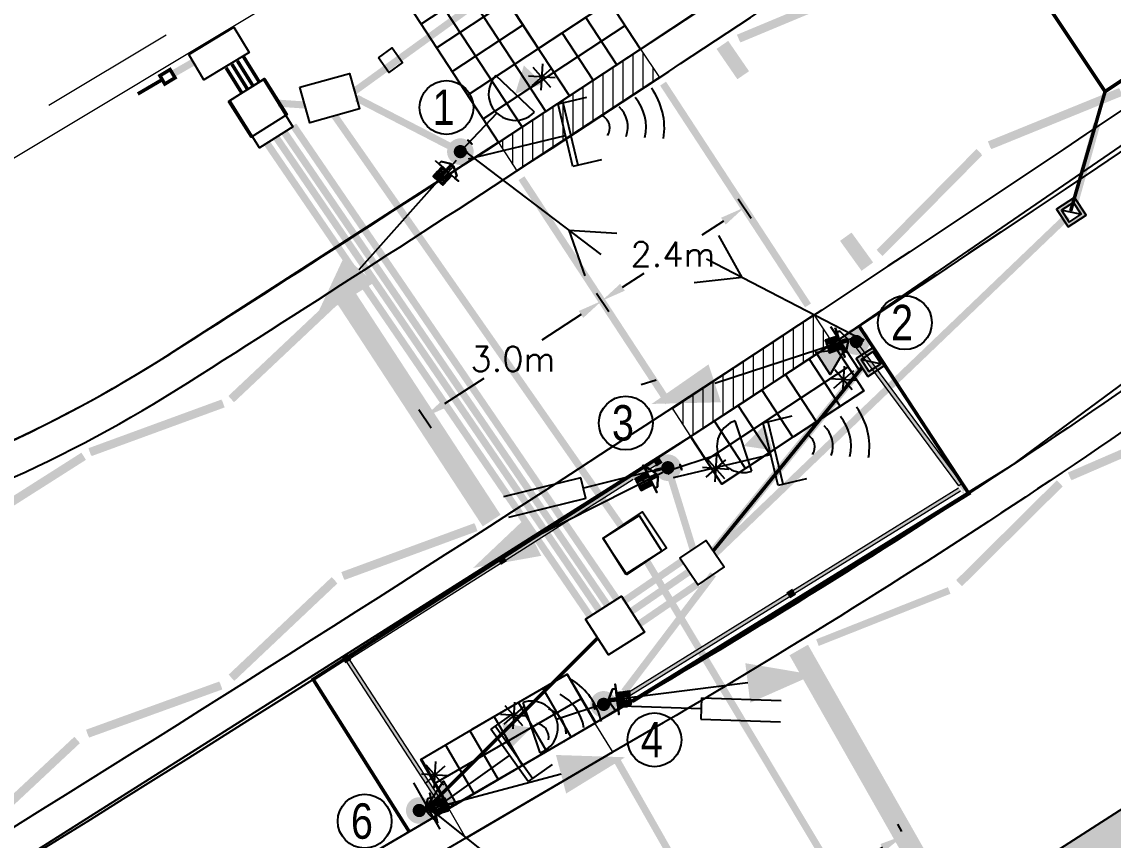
# Model space of a CAD drawing. Header units: metres. Extents: x 375221 to 375761, y 165693 to 166053.
# Drawn here: x 375446.96 to 375462.37, y 165849.4 to 165860.95 of the extents above; entities that cross this region are included whole.
import ezdxf

# ---------------------------------------------------------------- set-up
doc = ezdxf.new("R2010")
doc.units = ezdxf.units.M
for name, pattern in [('$0$DUCT1', [2, 1, -0.5, 0, -0.5]), ('1055', [0.6, 0.1, -0.5]), ('DUCT1', [2, 1, -0.5, 0, -0.5]), ('ZIGZAG', [2, 1, 0, 1])]:
    doc.linetypes.add(name, pattern=pattern)
for name, color, linetype in [('$03 Coloured surfacing', 41, 'Continuous'), ('$03 Dimensions', 7, 'Continuous'), ('$03 DUCTS', 4, 'DUCT1'), ('$03 Existing traffic signal equipment', 3, 'Continuous'), ('$03 Loops', 1, 'Continuous'), ('$03 Proposed kerbs', 7, 'Continuous'), ('$03 Roadmarkings', 7, 'Continuous'), ('$03 SIGNALS', 140, 'Continuous'), ('$03 STUDS & ZIG ZAGS', 7, 'Continuous'), ('$03 Tactiles', 1, 'Continuous'), ('1Kerbing', 7, 'Continuous'), ('Pole Numbers', 160, 'Continuous'), ('SETOUT', 5, 'Continuous'), ('SIGNALS', 140, 'Continuous'), ('VIEW', 8, 'Continuous'), ('WALL', 8, 'Continuous')]:
    doc.layers.add(name, color=color, linetype=linetype)
doc.layers.add('bd-street furniture', color=7, linetype='Continuous', lineweight=30)
doc.styles.add('ROMANS', font='romans__.ttf')
doc.styles.get("Standard").update_dxf_attribs({"font": 'arial.ttf'})
doc.styles.add('x-signals DS SRM TEMP$0$x-signals$0$STANDARD', font='txt')
doc.dimstyles.new('$0$STANDARD', dxfattribs={"dimtxt": 0.35, "dimasz": 0.35, "dimexe": 0.18, "dimexo": 0.0625, "dimgap": 0.09, "dimtad": 0, "dimtih": 1, "dimtoh": 1, "dimdec": 1, "dimzin": 0, "dimdsep": 46, "dimtxsty": 'ROMANS', "dimcen": 0.09, "dimclrd": 256, "dimclre": 256, "dimclrt": 256, "dimadec": 0, "dimazin": 0, "dimtfac": 1, "dimtdec": 1, "dimtofl": 0, "dimtmove": 0, "dimatfit": 3, "dimfxl": 1, "dimtolj": 1, "dimtzin": 0, "dimlwd": -1, "dimlwe": -1, "dimarcsym": 0})
pattern_1 = [(90, (375301.16046, 165714.78292), (-0.14142141, 3e-17), [])]
pattern_2 = [(90, (-0.125, 1), (-0.0047625, 4e-19), []), (180, (-0.125, 1), (-4e-19, -0.0047625), [])]

# ---------------------------------------------------------------- blocks, each defined once
blk = doc.blocks.new('*D17')
at = {"layer": '$03 Dimensions', "linetype": 'Continuous', "transparency": 16777216}
for p, q in [((375459.387, 165849.52), (375459.328, 165849.624)), ((375459.113, 165849.295), (375458.583, 165848.993)), ((375457.115, 165848.157), (375457.644, 165848.459)), ((375456.899, 165847.828), (375456.721, 165848.141))]:
    blk.add_line(p, q, dxfattribs=at)
for points in [[(375459.084, 165849.345), (375459.141, 165849.244), (375459.417, 165849.468)], [(375457.086, 165848.208), (375457.144, 165848.107), (375456.811, 165847.984)]]:
    blk.add_solid(points, dxfattribs=at)
at = {"layer": 'DEFPOINTS', "color": 0, "linetype": 'Continuous', "transparency": 16777216}
for p in [(375459.417, 165849.468), (375459.418, 165849.466), (375456.93, 165847.774)]:
    blk.add_point(p, dxfattribs=at)
at = {"layer": '$03 Dimensions', "linetype": 'Continuous', "transparency": 16777216, "insert": (375458.114, 165848.726), "char_height": 0.35, "attachment_point": 5, "style": 'ROMANS'}
blk.add_mtext('\\A1;3.0m', dxfattribs=at)
blk = doc.blocks.new('*D18')
at = {"layer": '$03 Dimensions', "linetype": 'Continuous', "transparency": 16777216}
for p, q in [((375455.077, 165857.121), (375455.248, 165856.86)), ((375454.857, 165856.819), (375454.303, 165856.457)), ((375452.934, 165855.56), (375453.487, 165855.922)), ((375452.569, 165855.479), (375452.74, 165855.218))]:
    blk.add_line(p, q, dxfattribs=at)
for points in [[(375454.825, 165856.868), (375454.888, 165856.77), (375455.149, 165857.011)], [(375452.902, 165855.609), (375452.966, 165855.511), (375452.641, 165855.368)]]:
    blk.add_solid(points, dxfattribs=at)
at = {"layer": 'DEFPOINTS', "color": 0, "linetype": 'Continuous', "transparency": 16777216}
for p in [(375455.043, 165857.174), (375455.149, 165857.011), (375452.535, 165855.531)]:
    blk.add_point(p, dxfattribs=at)
at = {"layer": '$03 Dimensions', "linetype": 'Continuous', "transparency": 16777216, "insert": (375453.895, 165856.19), "char_height": 0.35, "attachment_point": 5, "style": 'ROMANS'}
blk.add_mtext('\\A1;3.0m', dxfattribs=at)
blk = doc.blocks.new('*D19')
at = {"layer": '$03 Dimensions', "linetype": 'Continuous', "transparency": 16777216}
for p, q in [((375457.077, 165858.451), (375457.257, 165858.177)), ((375456.866, 165858.135), (375456.562, 165857.936)), ((375455.442, 165857.203), (375455.746, 165857.402)), ((375455.077, 165857.121), (375455.248, 165856.86))]:
    blk.add_line(p, q, dxfattribs=at)
for points in [[(375456.834, 165858.184), (375456.898, 165858.087), (375457.159, 165858.327)], [(375455.41, 165857.252), (375455.474, 165857.154), (375455.149, 165857.011)]]:
    blk.add_solid(points, dxfattribs=at)
at = {"layer": 'DEFPOINTS', "color": 0, "linetype": 'Continuous', "transparency": 16777216}
for p in [(375457.043, 165858.503), (375457.159, 165858.327), (375455.043, 165857.174)]:
    blk.add_point(p, dxfattribs=at)
at = {"layer": '$03 Dimensions', "linetype": 'Continuous', "transparency": 16777216, "insert": (375456.154, 165857.669), "char_height": 0.35, "attachment_point": 5, "style": 'ROMANS'}
blk.add_mtext('\\A1;2.4m', dxfattribs=at)
blk = doc.blocks.new('ZAGBLIP')
at = {"linetype": 'ZIGZAG', "const_width": 0.2}
blk.add_lwpolyline([(0.451, -0.254), (-0.049, -0.254)], dxfattribs=at)
blk = doc.blocks.new('ZIGBLIP')
at = {"linetype": 'ZIGZAG', "const_width": 0.2}
blk.add_lwpolyline([(-0.45, -0.254), (0.05, -0.254)], dxfattribs=at)
blk = doc.blocks.new('Pole box')
at = {"layer": '$03 DUCTS', "linetype": 'Continuous', "transparency": 33554559}
h = blk.add_hatch(color=256, dxfattribs=at)
h.dxf.hatch_style = 1
h.paths.add_polyline_path([(0.1, -0.1), (-0.1, -0.1), (-0.1, 0.1), (-0.15, 0.15), (-0.15, -0.15), (0.15, -0.15)], flags=17)
h = blk.add_hatch(color=256, dxfattribs=at)
h.dxf.hatch_style = 1
h.paths.add_polyline_path([(0.15, 0.15), (-0.15, 0.15), (-0.1, 0.1), (0.1, 0.1), (0.1, -0.1), (0.15, -0.15)], flags=17)
at = {"layer": '$03 DUCTS', "linetype": 'Continuous'}
for points in [[(-0.15, -0.15), (0.15, -0.15), (0.15, 0.15), (-0.15, 0.15)], [(-0.1, -0.1), (0.1, -0.1), (0.1, 0.1), (-0.1, 0.1)]]:
    blk.add_lwpolyline(points, close=True, dxfattribs=at)
at = {"layer": '$03 DUCTS', "linetype": 'Continuous', "const_width": 0.025}
blk.add_lwpolyline([(-0.1, 0.1), (0.1, -0.1)], dxfattribs=at)
blk = doc.blocks.new('x-signals DS SRM TEMP$0$x-signals$0$HD082')
at = {"layer": 'SIGNALS', "extrusion": (1.22461e-16, 1, 6.12303e-17)}
h = blk.add_hatch(dxfattribs=at)
h.set_pattern_fill('ANSI37', color=256, scale=0.0015, angle=45, style=0)
h.set_pattern_definition([(90, (-0.658144, 0.99967), (-0.0047625, 4e-19), []), (180, (-0.658144, 0.99967), (-4e-19, -0.0047625), [])])
h.paths.add_polyline_path([(0.025, 1.15), (0.046, 1.154), (0.016, 1.211), (0.014, 1.247), (0.025, 1.246), (0.031, 1.239), (0.034, 1.228), (0.034, 1.22), (0.037, 1.216), (0.04, 1.216), (0.043, 1.224), (0.043, 1.239), (0.034, 1.253), (0.025, 1.261), (0.01, 1.268), (0.008, 1.271), (0.008, 1.274), (0.008, 1.277), (0.01, 1.283), (0.012, 1.292), (0.011, 1.298), (0.005, 1.3), (-0.002, 1.3), (-0.008, 1.3), (-0.011, 1.294), (-0.011, 1.289), (-0.01, 1.278), (-0.006, 1.278), (-0.006, 1.272), (-0.01, 1.272), (-0.01, 1.272), (-0.02, 1.268), (-0.025, 1.261), (-0.031, 1.253), (-0.037, 1.242), (-0.043, 1.235), (-0.054, 1.231), (-0.06, 1.228), (-0.056, 1.224), (-0.047, 1.225), (-0.034, 1.228), (-0.015, 1.243), (-0.01, 1.216), (-0.046, 1.161), (-0.054, 1.161), (-0.04, 1.15), (-0.022, 1.172), (0.002, 1.198), (0.031, 1.154)])
at = {"layer": 'SIGNALS', "extrusion": (-1.22461e-16, 1, 6.12303e-17)}
h = blk.add_hatch(dxfattribs=at)
h.set_pattern_fill('ANSI37', color=256, scale=0.0015, angle=45, style=0)
h.set_pattern_definition([(90, (0.125, 1), (0.0047625, 4e-19), []), (7e-15, (0.125, 1), (4e-19, -0.0047625), [])])
h.paths.add_polyline_path([(0, 1.475), (0.004, 1.475), (0.012, 1.471), (0.012, 1.467), (0.012, 1.463), (0.004, 1.455), (0.028, 1.451), (0.032, 1.439), (0.037, 1.426), (0.041, 1.418), (0.041, 1.414), (0.037, 1.406), (0.028, 1.394), (0.028, 1.382), (0.024, 1.394), (0.028, 1.41), (0.02, 1.43), (0.02, 1.402), (0.02, 1.39), (0.032, 1.329), (0.041, 1.325), (0.02, 1.325), (0, 1.382), (-0.02, 1.325), (-0.041, 1.325), (-0.032, 1.329), (-0.02, 1.39), (-0.02, 1.402), (-0.02, 1.43), (-0.028, 1.41), (-0.024, 1.394), (-0.028, 1.382), (-0.028, 1.394), (-0.037, 1.406), (-0.041, 1.414), (-0.041, 1.418), (-0.037, 1.426), (-0.032, 1.439), (-0.028, 1.451), (-0.004, 1.455), (-0.012, 1.463), (-0.012, 1.467), (-0.012, 1.471), (-0.004, 1.475)])
at = {"layer": 'SIGNALS', "extrusion": (1.22461e-16, 1, 6.12303e-17)}
h = blk.add_hatch(dxfattribs=at)
h.set_pattern_fill('ANSI37', color=256, scale=0.0015, angle=45, style=0)
h.set_pattern_definition(pattern_2)
h.paths.add_polyline_path([(-0.02, 1.04), (0.02, 1.04), (0.02, 1.08), (-0.02, 1.08)])
at = {"layer": 'SIGNALS', "linetype": 'Continuous'}
for p, q in [((0.5, 1.5), (-0.5, 1.5)), ((0, 1), (0, 0))]:
    blk.add_line(p, q, dxfattribs=at)
at = {"layer": 'SIGNALS', "extrusion": (1.22461e-16, 1, 6.12303e-17), "elevation": 0.255, "flags": 128}
blk.add_lwpolyline([(0.025, 1.15), (0.046, 1.154), (0.016, 1.211), (0.014, 1.247), (0.025, 1.246), (0.031, 1.239), (0.034, 1.228), (0.034, 1.22), (0.037, 1.216), (0.04, 1.216), (0.043, 1.224), (0.043, 1.239), (0.034, 1.253), (0.025, 1.261), (0.01, 1.268), (0.008, 1.271), (0.008, 1.274), (0.008, 1.277), (0.01, 1.283), (0.012, 1.292), (0.011, 1.298), (0.005, 1.3), (-0.002, 1.3), (-0.008, 1.3), (-0.011, 1.294), (-0.011, 1.289), (-0.01, 1.278), (-0.006, 1.278), (-0.006, 1.272), (-0.01, 1.272), (-0.01, 1.272), (-0.02, 1.268), (-0.025, 1.261), (-0.031, 1.253), (-0.037, 1.242), (-0.043, 1.235), (-0.054, 1.231), (-0.06, 1.228), (-0.056, 1.224), (-0.047, 1.225), (-0.034, 1.228), (-0.015, 1.243), (-0.01, 1.216), (-0.046, 1.161), (-0.054, 1.161), (-0.04, 1.15), (-0.022, 1.172), (0.002, 1.198), (0.031, 1.154)], close=True, dxfattribs=at)
at = {"layer": 'SIGNALS', "extrusion": (-1.22461e-16, 1, 6.12303e-17), "elevation": 0.255}
blk.add_lwpolyline([(0, 1.475), (0.004, 1.475), (0.012, 1.471), (0.012, 1.467), (0.012, 1.463), (0.004, 1.455), (0.028, 1.451), (0.032, 1.439), (0.037, 1.426), (0.041, 1.418), (0.041, 1.414), (0.037, 1.406), (0.028, 1.394), (0.028, 1.382), (0.024, 1.394), (0.028, 1.41), (0.02, 1.43), (0.02, 1.402), (0.02, 1.39), (0.032, 1.329), (0.041, 1.325), (0.02, 1.325), (0, 1.382), (-0.02, 1.325), (-0.041, 1.325), (-0.032, 1.329), (-0.02, 1.39), (-0.02, 1.402), (-0.02, 1.43), (-0.028, 1.41), (-0.024, 1.394), (-0.028, 1.382), (-0.028, 1.394), (-0.037, 1.406), (-0.041, 1.414), (-0.041, 1.418), (-0.037, 1.426), (-0.032, 1.439), (-0.028, 1.451), (-0.004, 1.455), (-0.012, 1.463), (-0.012, 1.467), (-0.012, 1.471), (-0.004, 1.475)], close=True, dxfattribs=at)
at = {"layer": 'SIGNALS', "extrusion": (1.22461e-16, 1, 6.12303e-17), "elevation": 0.255}
for points in [[(-0.03, 1.03), (0.03, 1.03), (0.03, 1.09), (-0.03, 1.09)], [(-0.02, 1.04), (0.02, 1.04), (0.02, 1.08), (-0.02, 1.08)]]:
    blk.add_lwpolyline(points, close=True, dxfattribs=at)
at = {"layer": 'SIGNALS', "linetype": 'Continuous'}
blk.add_arc((0, 1.5), 0.5, 180, 0, dxfattribs=at)
at = {"layer": 'SIGNALS'}
blk.add_solid([(0, 1.5), (0.25, 2), (-0.25, 2)], dxfattribs=at)
at = {"layer": 'SIGNALS', "style": 'x-signals DS SRM TEMP$0$x-signals$0$STANDARD', "flags": 9}
for tag, p in [('SUPPORT', (1, 1.25)), ('FEATURES', (1, 1)), ('HEIGHT', (1, 0.75)), ('CABLE', (1, 0.5)), ('PHASE', (1, 0.25)), ('TYPE', (1, 0)), ('NUM', (1, -0.25)), ('SITE', (1, -0.5)), ('IDENT', (1, -0.75))]:
    blk.add_attdef(tag, p, '', height=0.2, dxfattribs=at)
at = {"layer": 'SIGNALS', "style": 'x-signals DS SRM TEMP$0$x-signals$0$STANDARD', "flags": 3}
blk.add_attdef('SIG', (0, 0), '', height=0.2, rotation=270, dxfattribs=at)
blk = doc.blocks.new('x-signals DS SRM TEMP$0$Xref-Ambury Puffin$0$irdet')
at = {"layer": 'SIGNALS', "linetype": 'Continuous'}
for p, q in [((0, 2.5), (-0.5, 3.25)), ((0, 2.5), (0.5, 3.25)), ((0, 0), (0, 3.25))]:
    blk.add_line(p, q, dxfattribs=at)
blk.add_solid([(0.03, -0.07, 3.3), (0.03, 0.12, 3.3), (-0.03, -0.07, 3.3), (-0.03, 0.12, 3.3)], dxfattribs=at)
blk = doc.blocks.new('x-signals DS SRM TEMP$0$Xref-Ambury Puffin$0$detect_visual')
at = {"layer": 'SIGNALS', "linetype": 'Continuous'}
for p, q in [((-0.6, 2.418), (-0.6, 1.868)), ((0.6, 2.418), (0.6, 1.868)), ((0.6, 1.968), (-0.6, 1.968)), ((0.6, 1.868), (-0.6, 1.868)), ((0, 0), (0, 1.868))]:
    blk.add_line(p, q, dxfattribs=at)
for centre, radius, start, end in [((0, 2.457), 1.275, 67.7803, 112.2197), ((0, 2.53), 0.862, 63.5703, 116.4297), ((0, 2.534), 0.518, 56.6121, 123.3879), ((0, 2.457), 0.255, 43.0864, 136.9136)]:
    blk.add_arc(centre, radius, start, end, dxfattribs=at)
blk = doc.blocks.new('x-signals DS SRM TEMP$0$x-signals$0$mwave')
at = {"layer": 'SIGNALS', "linetype": 'Continuous'}
for p, q in [((-0.2, 1.5), (-0.2, 3)), ((0.2, 1.5), (0.2, 3)), ((-0.2, 1.5), (0.2, 1.5)), ((0, 0), (0, 1.5))]:
    blk.add_line(p, q, dxfattribs=at)
blk.add_solid([(0.03, -0.07, 3.3), (0.03, 0.12, 3.3), (-0.03, -0.07, 3.3), (-0.03, 0.12, 3.3)], dxfattribs=at)
blk = doc.blocks.new('x-signals DS SRM TEMP$0$x-signals$0$HD080F SHORT')
at = {"layer": 'SIGNALS'}
blk.add_hatch(color=256, dxfattribs=at).paths.add_polyline_path([(0, 0.25), (-0.25, 0.75), (0.25, 0.75)])
at = {"layer": 'SIGNALS', "extrusion": (1.22461e-16, 1, 6.12303e-17)}
h = blk.add_hatch(dxfattribs=at)
h.set_pattern_fill('ANSI37', color=256, scale=0.0015, angle=45, style=0)
h.set_pattern_definition(pattern_2)
h.paths.add_polyline_path([(-0.02, 1.04), (0.02, 1.04), (0.02, 1.08), (-0.02, 1.08)])
at = {"layer": 'SIGNALS'}
blk.add_line((0.5, 0.25), (-0.5, 0.25), dxfattribs=at)
at = {"layer": 'SIGNALS', "linetype": 'Continuous', "flags": 128}
blk.add_lwpolyline([(0, 0.25), (-0.25, 0.75), (0.25, 0.75)], close=True, dxfattribs=at)
at = {"layer": 'SIGNALS', "extrusion": (0, -1, 0), "elevation": -0.255}
blk.add_lwpolyline([(-0.079, 1.159), (0.079, 1.159), (0.079, 1.115), (-0.079, 1.115)], close=True, dxfattribs=at)
at = {"layer": 'SIGNALS', "extrusion": (1.22461e-16, 1, 6.12303e-17), "elevation": 0.255}
for points in [[(-0.03, 1.03), (0.03, 1.03), (0.03, 1.09), (-0.03, 1.09)], [(-0.02, 1.04), (0.02, 1.04), (0.02, 1.08), (-0.02, 1.08)]]:
    blk.add_lwpolyline(points, close=True, dxfattribs=at)
at = {"layer": 'SIGNALS', "style": 'x-signals DS SRM TEMP$0$x-signals$0$STANDARD', "flags": 9}
for tag, p in [('SUPPORT', (1, 1.25)), ('FEATURES', (1, 1)), ('HEIGHT', (1, 0.75)), ('CABLE', (1, 0.5)), ('PHASE', (1, 0.25)), ('TYPE', (1, 0)), ('NUM', (1, -0.25)), ('SITE', (1, -0.5)), ('IDENT', (1, -0.75))]:
    blk.add_attdef(tag, p, '', height=0.2, dxfattribs=at)
at = {"layer": 'SIGNALS', "style": 'x-signals DS SRM TEMP$0$x-signals$0$STANDARD', "flags": 3}
blk.add_attdef('SIG', (0, 0), '', height=0.2, rotation=270, dxfattribs=at)
blk = doc.blocks.new('HD001P')
at = {"linetype": 'Continuous'}
blk.add_line((0, 2.75), (0, 0), dxfattribs=at)
blk.add_solid([(0.375, 2.75), (-0.375, 2.75), (0, 4)], dxfattribs=at)
at = {"layer": 'VIEW', "color": 1, "linetype": 'Continuous', "extrusion": (0, 1, 0), "const_width": 0.1, "elevation": 0.275}
blk.add_lwpolyline([(0.05, 2.94, 1), (-0.05, 2.94, 1)], format="xyb", close=True, dxfattribs=at)
at = {"layer": 'VIEW', "color": 2, "linetype": 'Continuous', "extrusion": (0, 1, 0), "const_width": 0.1, "elevation": 0.275}
blk.add_lwpolyline([(0.05, 2.62, 1), (-0.05, 2.62, 1)], format="xyb", close=True, dxfattribs=at)
at = {"layer": 'VIEW', "color": 3, "linetype": 'Continuous', "extrusion": (0, 1, 0), "const_width": 0.1, "elevation": 0.275}
blk.add_lwpolyline([(0.05, 2.3, 1), (-0.05, 2.3, 1)], format="xyb", close=True, dxfattribs=at)
at = {"layer": 'VIEW', "color": 7, "linetype": 'Continuous'}
for points in [[(-0.2, 0.27, 2.1), (-0.29, 0.27, 2.1), (-0.29, 0.27, 3.2), (-0.2, 0.27, 3.2)], [(0.29, 0.27, 2.1), (0.2, 0.27, 2.1), (0.2, 0.27, 3.2), (0.29, 0.27, 3.2)]]:
    blk.add_3dface(points, dxfattribs=at)
at = {"layer": 'VIEW', "linetype": 'Continuous'}
for points in [[(0.2, 0.27, 2.1), (-0.2, 0.27, 2.1), (-0.2, 0.27, 3.2), (0.2, 0.27, 3.2)], [(-0.2, 0.21, 2.1), (-0.2, 0.27, 2.1), (-0.2, 0.27, 3.2), (-0.2, 0.21, 3.2)], [(-0.03, 0.12, 2.1), (-0.03, 0.27, 2.1), (-0.2, 0.27, 2.1), (-0.2, 0.21, 2.1)], [(-0.03, 0.12, 3.2), (-0.03, 0.27, 3.2), (-0.2, 0.27, 3.2), (-0.2, 0.21, 3.2)], [(-0.2, 0.21, 2.1), (-0.03, 0.12, 2.1), (-0.03, 0.12, 3.2), (-0.2, 0.21, 3.2)], [(0.03, 0.27, 2.1), (0.03, 0.12, 2.1), (-0.03, 0.12, 2.1), (-0.03, 0.27, 2.1)], [(0.03, 0.27, 3.2), (0.03, 0.12, 3.2), (-0.03, 0.12, 3.2), (-0.03, 0.27, 3.2)], [(0.2, 0.21, 2.1), (0.2, 0.27, 2.1), (0.03, 0.27, 2.1), (0.03, 0.12, 2.1)], [(0.2, 0.21, 3.2), (0.2, 0.27, 3.2), (0.03, 0.27, 3.2), (0.03, 0.12, 3.2)], [(0.03, 0.12, 2.1), (0.2, 0.21, 2.1), (0.2, 0.21, 3.2), (0.03, 0.12, 3.2)], [(0.2, 0.21, 2.1), (0.2, 0.27, 2.1), (0.2, 0.27, 3.2), (0.2, 0.21, 3.2)], [(-0.03, 0.12, 2.1), (0.03, 0.12, 2.1), (0.03, 0.12, 3.2), (-0.03, 0.12, 3.2)]]:
    blk.add_3dface(points, dxfattribs=at)
mesh = blk.add_polymesh((13, 3), dxfattribs=at)
for k, corner in enumerate([(0.108, 0.27, 2.877), (0.108, 0.395, 2.877), (0.108, 0.52, 2.877), (0.123, 0.27, 2.918), (0.123, 0.395, 2.918), (0.123, 0.52, 2.918), (0.123, 0.27, 2.962), (0.123, 0.395, 2.962), (0.123, 0.52, 2.962), (0.108, 0.27, 3.002), (0.108, 0.395, 3.002), (0.108, 0.52, 3.002), (0.08, 0.27, 3.036), (0.08, 0.395, 3.036), (0.08, 0.52, 3.036), (0.043, 0.27, 3.057), (0.043, 0.395, 3.057), (0.043, 0.52, 3.057), (0, 0.27, 3.065), (0, 0.395, 3.065), (0, 0.52, 3.065), (-0.043, 0.27, 3.057), (-0.043, 0.395, 3.057), (-0.043, 0.52, 3.057), (-0.08, 0.27, 3.036), (-0.08, 0.395, 3.036), (-0.08, 0.52, 3.036), (-0.108, 0.27, 3.002), (-0.108, 0.395, 3.002), (-0.108, 0.52, 3.002), (-0.123, 0.27, 2.962), (-0.123, 0.395, 2.962), (-0.123, 0.52, 2.962), (-0.123, 0.27, 2.918), (-0.123, 0.395, 2.918), (-0.123, 0.52, 2.918), (-0.108, 0.27, 2.877), (-0.108, 0.395, 2.877), (-0.108, 0.52, 2.877)]):
    mesh.set_mesh_vertex(divmod(k, 3), corner)
mesh = blk.add_polymesh((13, 3), dxfattribs=at)
for k, corner in enumerate([(0.108, 0.27, 2.558), (0.108, 0.395, 2.558), (0.108, 0.52, 2.558), (0.123, 0.27, 2.598), (0.123, 0.395, 2.598), (0.123, 0.52, 2.598), (0.123, 0.27, 2.642), (0.123, 0.395, 2.642), (0.123, 0.52, 2.642), (0.108, 0.27, 2.683), (0.108, 0.395, 2.683), (0.108, 0.52, 2.683), (0.08, 0.27, 2.716), (0.08, 0.395, 2.716), (0.08, 0.52, 2.716), (0.043, 0.27, 2.737), (0.043, 0.395, 2.737), (0.043, 0.52, 2.737), (0, 0.27, 2.745), (0, 0.395, 2.745), (0, 0.52, 2.745), (-0.043, 0.27, 2.737), (-0.043, 0.395, 2.737), (-0.043, 0.52, 2.737), (-0.08, 0.27, 2.716), (-0.08, 0.395, 2.716), (-0.08, 0.52, 2.716), (-0.108, 0.27, 2.683), (-0.108, 0.395, 2.683), (-0.108, 0.52, 2.683), (-0.123, 0.27, 2.642), (-0.123, 0.395, 2.642), (-0.123, 0.52, 2.642), (-0.123, 0.27, 2.598), (-0.123, 0.395, 2.598), (-0.123, 0.52, 2.598), (-0.108, 0.27, 2.558), (-0.108, 0.395, 2.558), (-0.108, 0.52, 2.558)]):
    mesh.set_mesh_vertex(divmod(k, 3), corner)
mesh = blk.add_polymesh((13, 3), dxfattribs=at)
for k, corner in enumerate([(0.108, 0.27, 2.237), (0.108, 0.395, 2.237), (0.108, 0.52, 2.237), (0.123, 0.27, 2.278), (0.123, 0.395, 2.278), (0.123, 0.52, 2.278), (0.123, 0.27, 2.322), (0.123, 0.395, 2.322), (0.123, 0.52, 2.322), (0.108, 0.27, 2.362), (0.108, 0.395, 2.362), (0.108, 0.52, 2.362), (0.08, 0.27, 2.396), (0.08, 0.395, 2.396), (0.08, 0.52, 2.396), (0.043, 0.27, 2.417), (0.043, 0.395, 2.417), (0.043, 0.52, 2.417), (0, 0.27, 2.425), (0, 0.395, 2.425), (0, 0.52, 2.425), (-0.043, 0.27, 2.417), (-0.043, 0.395, 2.417), (-0.043, 0.52, 2.417), (-0.08, 0.27, 2.396), (-0.08, 0.395, 2.396), (-0.08, 0.52, 2.396), (-0.108, 0.27, 2.362), (-0.108, 0.395, 2.362), (-0.108, 0.52, 2.362), (-0.123, 0.27, 2.322), (-0.123, 0.395, 2.322), (-0.123, 0.52, 2.322), (-0.123, 0.27, 2.278), (-0.123, 0.395, 2.278), (-0.123, 0.52, 2.278), (-0.108, 0.27, 2.237), (-0.108, 0.395, 2.237), (-0.108, 0.52, 2.237)]):
    mesh.set_mesh_vertex(divmod(k, 3), corner)
blk = doc.blocks.new('tactknob')
at = {"linetype": 'Continuous'}
for p, q in [((-0.5, 0.75), (-0.5, 1.25)), ((-0.323, 0.823), (-0.677, 1.177)), ((-0.677, 0.823), (-0.323, 1.177)), ((-0.25, 1), (-0.75, 1))]:
    blk.add_line(p, q, dxfattribs=at)
blk = doc.blocks.new('pole')
at = {"const_width": 0.25}
blk.add_lwpolyline([(-0.125, 0, 1), (0.125, 0, 1)], format="xyb", close=True, dxfattribs=at)
at = {"layer": 'SETOUT', "const_width": 0.125}
blk.add_lwpolyline([(-0.062, 0, 1), (0.062, 0, 1)], format="xyb", close=True, dxfattribs=at)
at = {"layer": 'VIEW'}
blk.add_lwpolyline([(-0.025, 0.043), (-0.05, 0), (-0.025, -0.043), (0.025, -0.043), (0.05, 0), (0.025, 0.043)], close=True, dxfattribs=at)

msp = doc.modelspace()

# ---------------------------------------------------------------- hatches: boundary and pattern name
at = {"layer": '$03 Coloured surfacing', "linetype": 'Continuous', "transparency": 33554559}
h = msp.add_hatch(dxfattribs=at)
h.set_pattern_fill('AR-SAND', color=256, scale=0.01)
h.set_pattern_definition([(37.5, (375301.16032, 165714.7831), (-0.0160003, 0.4894134), [0, -0.38608014, 0, -0.43180016, 0, -0.41275015]), (7.5, (375301.1603, 165714.7831), (0.4495234, 0.7168254), [0, -0.2082801, 0, -0.3479801, 0, -0.13335005]), (327.5, (375300.8479, 165714.7831), (0.79099266, 0.0014372), [0, -0.12700005, 0, -0.4572002, 0, -0.5969002]), (317.5, (375300.8479, 165714.7831), (0.7635567, 0.2229294), [0, -0.0635, 0, -0.2997201, 0, -0.3429001])])
h.paths.add_polyline_path([(375460.352, 165848.474), (375461.479, 165846.579), (375464.876, 165848.696), (375468.182, 165850.889), (375470.452, 165852.574), (375472.572, 165854.172), (375475.113, 165856.089), (375478.398, 165858.566), (375480.12, 165859.865), (375482.032, 165861.307), (375480.96, 165863.191), (375477.743, 165860.765), (375473.711, 165857.724), (375471.277, 165855.893), (375467.172, 165852.945), (375464.191, 165850.927), (375460.783, 165848.741)])
at = {"layer": '$03 Tactiles', "linetype": 'Continuous', "transparency": 33554559}
h = msp.add_hatch(dxfattribs=at)
h.set_pattern_fill('NET', color=256, scale=0.126, angle=123.3)
h.set_pattern_definition([(123.3, (375455.6976, 165860.5616), (-0.334365, -0.219637), []), (213.3, (375455.6976, 165860.5616), (0.219637, -0.334365), [])])
h.paths.add_polyline_path([(375453.69, 165859.247), (375455.698, 165860.562), (375455.26, 165861.231), (375454.255, 165860.575), (375452.867, 165862.698), (375451.868, 165862.034)])
h = msp.add_hatch(dxfattribs=at)
h.set_pattern_fill('NET', color=256, scale=0.126, angle=123.3)
h.set_pattern_definition([(123.3, (375456.40418, 165855.09514), (-0.334365, -0.219637), []), (213.3, (375456.40418, 165855.09514), (0.219637, -0.334365), [])])
h.paths.add_polyline_path([(375456.404, 165855.095), (375458.411, 165856.411), (375458.849, 165855.741), (375457.929, 165855.138), (375457.845, 165855.085), (375456.844, 165854.426)])
h = msp.add_hatch(dxfattribs=at)
h.set_pattern_fill('NET', color=256, scale=0.125, angle=120.1)
h.set_pattern_definition([(120.1, (375455.0588, 165851.0542), (-0.343357, -0.19904), []), (210.1, (375455.0588, 165851.0542), (0.19904, -0.343357), [])])
h.paths.add_polyline_path([(375455.064, 165851.053), (375452.99, 165849.845), (375452.593, 165850.539), (375453.565, 165851.107), (375453.629, 165851.144), (375454.661, 165851.744)])
at = {"layer": '1Kerbing', "lineweight": 0}
h = msp.add_hatch(dxfattribs=at)
h.set_pattern_fill('JIS_WOOD', color=251, scale=0.2, angle=45)
h.set_pattern_definition(pattern_1)
edge = h.paths.add_edge_path()
edge.add_arc((328611.786, 248466.938), 94979.624, 299.53128031, 299.54037785)
edge.add_line((375440.236, 165833.862), (375439.999, 165834.28))
edge.add_line((375439.999, 165834.28), (375436.358, 165832.227))
edge.add_line((375436.358, 165832.227), (375433.039, 165830.336))
edge.add_line((375433.039, 165830.336), (375430.009, 165828.617))
edge.add_line((375430.009, 165828.617), (375427.467, 165827.179))
edge.add_line((375427.467, 165827.179), (375427.34, 165826.718))
edge.add_arc((375426.958, 165826.783), 0.388, 293.8636, 350.3657, ccw=False)
h = msp.add_hatch(dxfattribs=at)
h.set_pattern_fill('JIS_WOOD', color=251, scale=0.2, angle=45)
h.set_pattern_definition(pattern_1)
h.paths.add_polyline_path([(375455.962, 165860.165), (375455.698, 165860.562), (375455.359, 165860.339), (375454.35, 165859.68), (375453.689, 165859.247), (375453.952, 165858.845), (375454.616, 165859.28), (375455.621, 165859.945)])
h = msp.add_hatch(dxfattribs=at)
h.set_pattern_fill('JIS_WOOD', color=251, scale=0.2, angle=45)
h.set_pattern_definition(pattern_1)
h.paths.add_polyline_path([(375456.143, 165855.494), (375456.404, 165855.095), (375458.412, 165856.411), (375458.149, 165856.812, -0.000516), (375457.27, 165856.234)])
h.paths.add_polyline_path([(375455.855, 165856.054), (375457.282, 165856.054), (375457.282, 165856.927), (375455.855, 165856.927)], flags=9)
h = msp.add_hatch(dxfattribs=at)
h.set_pattern_fill('JIS_WOOD', color=251, scale=0.2, angle=44.3487)
h.set_pattern_definition([(89.34866, (375299.77556, 165716.57292), (-0.14141227, 0.00160765), [])])
edge = h.paths.add_edge_path()
edge.add_line((375455.051, 165851.047), (375455.304, 165850.637))
edge.add_line((375455.063, 165851.052), (375452.989, 165849.844))
edge.add_line((375453.231, 165849.429), (375455.302, 165850.641))
edge.add_line((375453.231, 165849.429), (375452.989, 165849.844))
at = {"layer": 'bd-street furniture'}
h = msp.add_hatch(color=251, dxfattribs=at)
h.dxf.hatch_style = 1
h.paths.add_polyline_path([(375455.425, 165851.427), (375455.451, 165851.384), (375460.215, 165854.328), (375460.188, 165854.371)])
h.paths.add_polyline_path([(375458.684, 165856.516), (375458.644, 165856.486), (375460.192, 165854.402), (375460.232, 165854.427)])
h = msp.add_hatch(color=254, dxfattribs=at)
h.dxf.hatch_style = 1
h.paths.add_polyline_path([(375458.623, 165856.471), (375458.683, 165856.391), (375458.763, 165856.451), (375458.704, 165856.531)])
h.paths.add_polyline_path([(375460.175, 165854.392), (375460.228, 165854.307), (375460.313, 165854.36), (375460.26, 165854.445)])
edge = h.paths.add_edge_path()
edge.add_line((375458.743, 165856.436), (375460.299, 165854.336))
edge.add_line((375458.703, 165856.406), (375460.259, 165854.311))
edge.add_line((375460.282, 165854.237), (375455.601, 165851.345))
edge.add_line((375455.574, 165851.386), (375455.601, 165851.345))
edge.add_line((375460.256, 165854.28), (375455.574, 165851.386))
h = msp.add_hatch(color=251, dxfattribs=at)
h.dxf.hatch_style = 1
h.paths.add_polyline_path([(375453.703, 165853.358), (375453.73, 165853.316), (375451.6, 165851.969), (375451.573, 165852.011)])
h.paths.add_polyline_path([(375453.771, 165853.401), (375455.884, 165854.737), (375455.911, 165854.694), (375453.798, 165853.358)])
h.paths.add_polyline_path([(375451.591, 165851.934), (375452.908, 165849.912), (375452.865, 165849.887), (375451.551, 165851.909)])
h = msp.add_hatch(color=254, dxfattribs=at)
h.dxf.hatch_style = 1
h.paths.add_polyline_path([(375455.871, 165854.758), (375455.924, 165854.673), (375456.009, 165854.727), (375455.955, 165854.811)])
h = msp.add_hatch(color=254, dxfattribs=at)
h.dxf.hatch_style = 1
h.paths.add_polyline_path([(375453.673, 165853.368), (375453.727, 165853.284), (375453.811, 165853.337), (375453.758, 165853.422)])
h = msp.add_hatch(color=254, dxfattribs=at)
h.dxf.hatch_style = 1
h.paths.add_polyline_path([(375457.754, 165852.896), (375457.807, 165852.811), (375457.892, 165852.864), (375457.839, 165852.949)])
h = msp.add_hatch(color=254, dxfattribs=at)
h.dxf.hatch_style = 1
h.paths.add_polyline_path([(375451.475, 165851.979), (375451.529, 165851.894), (375451.613, 165851.948), (375451.56, 165852.032)])
h = msp.add_hatch(color=254, dxfattribs=at)
h.dxf.hatch_style = 1
h.paths.add_polyline_path([(375455.33, 165851.398), (375455.383, 165851.313), (375455.468, 165851.365), (375455.415, 165851.45)])
h = msp.add_hatch(color=254, dxfattribs=at)
h.dxf.hatch_style = 1
h.paths.add_polyline_path([(375452.847, 165849.877), (375452.898, 165849.79), (375452.984, 165849.841), (375452.933, 165849.927)])

# ---------------------------------------------------------------- linework, layer by layer
at = {"layer": '$03 Coloured surfacing', "linetype": 'Continuous'}
msp.add_lwpolyline([(375460.352, 165848.474), (375461.479, 165846.579), (375464.876, 165848.696), (375468.182, 165850.889), (375470.452, 165852.574), (375472.572, 165854.172), (375475.113, 165856.089), (375478.398, 165858.566), (375480.12, 165859.865), (375482.032, 165861.307), (375480.96, 165863.191), (375477.743, 165860.765), (375473.711, 165857.724), (375471.277, 165855.893), (375467.172, 165852.945), (375464.191, 165850.927), (375460.783, 165848.741)], close=True, dxfattribs=at)
at = {"layer": '$03 DUCTS', "linetype": 'Continuous'}
for points, const_width in [([(375449.114, 165860.225), (375449.386, 165860.382)], 0.1), ([(375448.599, 165859.931), (375448.942, 165860.132)], 0.05), ([(375451.685, 165859.874), (375453.153, 165859.117)], 0.1), ([(375462.138, 165859.506), (375461.824, 165858.381)], 0.1), ([(375458.853, 165856.26), (375458.759, 165856.428)], 0.1), ([(375452.631, 165849.793), (375455.092, 165852.255)], 0.05)]:
    msp.add_lwpolyline(points, dxfattribs=dict(at, const_width=const_width))
at = {"layer": '$03 DUCTS', "linetype": 'Continuous', "const_width": 0.05}
msp.add_lwpolyline([(375448.911, 165860.189), (375449.055, 165860.275), (375449.125, 165860.159), (375448.981, 165860.072)], close=True, dxfattribs=at)
at = {"layer": '$03 Existing traffic signal equipment', "color": 3, "linetype": '$0$DUCT1', "flags": 128}
for points, const_width in [([(375451.659, 165859.97), (375482.398, 165882.214), (375484.26, 165882.85)], 0.1), ([(375450.006, 165860.397), (375450.227, 165860.042)], 0.05), ([(375450.089, 165860.461), (375450.31, 165860.106)], 0.05), ([(375449.846, 165860.3), (375450.067, 165859.945)], 0.05), ([(375449.928, 165860.351), (375450.149, 165859.996)], 0.05), ([(375450.581, 165859.801), (375450.958, 165859.775)], 0.1), ([(375451.379, 165859.622), (375455.423, 165853.833)], 0.1), ([(375450.795, 165859.486), (375455.357, 165852.807)], 0.1), ([(375450.55, 165859.323), (375455.113, 165852.644)], 0.1), ([(375450.667, 165859.393), (375455.23, 165852.715)], 0.1), ([(375450.422, 165859.237), (375454.984, 165852.559)], 0.1), ([(375456.751, 165853.443), (375461.724, 165858.204)], 0.1), ([(375456.723, 165853.484), (375458.823, 165856.07)], 0.1), ([(375456.438, 165853.504), (375456.083, 165854.656)], 0.1), ([(375455.452, 165852.767), (375456.275, 165853.332)], 0.1), ([(375455.784, 165853.339), (375460.629, 165845.246)], 0.1), ([(375455.467, 165851.495), (375456.722, 165853.152)], 0.1), ([(375455.565, 165852.627), (375456.382, 165853.188)], 0.1), ([(375455.681, 165852.452), (375456.503, 165853.016)], 0.1)]:
    msp.add_lwpolyline(points, dxfattribs=dict(at, const_width=const_width))
at = {"layer": '$03 Existing traffic signal equipment', "color": 3, "linetype": 'Continuous'}
for points in [[(375449.318, 165860.488), (375449.957, 165860.872), (375450.172, 165860.514), (375449.533, 165860.13)], [(375451.995, 165860.442), (375452.189, 165860.581), (375452.338, 165860.374), (375452.144, 165860.235)], [(375449.899, 165859.841), (375450.373, 165860.136), (375450.79, 165859.466), (375450.316, 165859.171)], [(375450.888, 165860.025), (375451.59, 165860.22), (375451.729, 165859.72), (375451.028, 165859.524)], [(375455.164, 165853.659), (375455.723, 165854.034), (375456.064, 165853.526), (375455.504, 165853.151)]]:
    msp.add_lwpolyline(points, close=True, dxfattribs=at)
at = {"layer": '$03 Loops', "linetype": 'Continuous', "const_width": 0.05}
msp.add_lwpolyline([(375462.245, 165863.585), (375463.919, 165861.074), (375462.255, 165859.965), (375460.568, 165862.495)], close=True, dxfattribs=at)
msp.add_lwpolyline([(375462.255, 165859.965), (375461.769, 165858.279)], dxfattribs=at)
at = {"layer": '$03 Proposed kerbs'}
for points in [[(375538.592, 165915.75, 0.006058), (375519.687, 165901.887), (375506.024, 165891.612), (375484.783, 165875.593, -0.023421), (375445.351, 165848.657, 0.003049), (375442.755, 165847.034)], [(375540.425, 165913.372, 0.006085), (375521.491, 165899.49), (375507.829, 165889.215), (375466.385, 165857.961, -0.031272), (375455.299, 165850.639), (375444.443, 165844.292)], [(375549.785, 165911.152, 0.023104), (375538.377, 165903.577), (375531.879, 165898.815, 0.002061), (375525.548, 165894.095), (375511.89, 165883.823), (375468.568, 165851.153, -0.020981), (375458.58, 165844.876), (375444.844, 165837.043, -0.000931), (375429.231, 165828.148)], [(375474.722, 165867.607, -0.017129), (375445.603, 165848.248, 0.003042), (375443.018, 165846.633)], [(375476.047, 165865.849), (375466.096, 165858.344, -0.031277), (375455.059, 165851.054), (375444.201, 165844.706)], [(375483.848, 165862.075), (375468.848, 165850.763, -0.021), (375458.817, 165844.459), (375445.082, 165836.626, -0.000931), (375429.468, 165827.73)]]:
    msp.add_lwpolyline(points, format="xyb", dxfattribs=at)
at = {"layer": '$03 Proposed kerbs', "linetype": 'Continuous'}
for points in [[(375432.669, 165856.155), (375433.051, 165855.547, 0.249806), (375437.945, 165852.738, 0.150599), (375449.307, 165855.854, 0.006239), (375459.875, 165862.764, 0.199068), (375460.079, 165863.07), (375460.407, 165864.749)], [(375433.076, 165856.41), (375433.457, 165855.802, 0.249806), (375437.96, 165853.218, 0.150599), (375449.049, 165856.259, 0.006239), (375459.608, 165863.162), (375459.877, 165864.539)]]:
    msp.add_lwpolyline(points, format="xyb", dxfattribs=at)
at = {"layer": '$03 Roadmarkings', "linetype": 'Continuous', "ltscale": 0.1, "const_width": 0.3}
for points in [[(375451.465, 165857.169), (375453.584, 165853.927)], [(375451.475, 165857.152), (375453.595, 165853.91)], [(375461.103, 165846.502), (375457.93, 165852.083)]]:
    msp.add_lwpolyline(points, dxfattribs=at)
at = {"layer": '$03 SIGNALS', "ltscale": 0.1}
msp.add_line((375455.704, 165855.829), (375455.918, 165855.895), dxfattribs=at)
at = {"layer": '$03 SIGNALS', "linetype": 'Continuous'}
for points in [[(375449.881, 165859.826), (375450.387, 165860.148), (375450.709, 165859.641), (375450.202, 165859.32)], [(375455.17, 165853.661), (375455.676, 165853.983), (375455.998, 165853.476), (375455.491, 165853.154)], [(375456.252, 165853.378), (375456.625, 165853.63), (375456.877, 165853.257), (375456.504, 165853.005)], [(375454.922, 165852.52), (375455.429, 165852.841), (375455.751, 165852.335), (375455.244, 165852.013)]]:
    msp.add_lwpolyline(points, close=True, dxfattribs=at)
at = {"layer": '$03 SIGNALS', "linetype": '$0$DUCT1', "const_width": 0.05, "flags": 128}
msp.add_lwpolyline([(375456.717, 165853.475), (375458.823, 165856.07)], dxfattribs=at)
at = {"layer": '$03 STUDS & ZIG ZAGS', "linetype": 'ZIGZAG', "const_width": 0.1}
for points in [[(375457.077, 165860.721), (375458.772, 165861.427)], [(375457.088, 165860.704), (375458.782, 165861.41)], [(375462.472, 165859.968), (375460.619, 165859.215)], [(375462.482, 165859.951), (375460.63, 165859.198)], [(375459.068, 165857.696), (375460.475, 165859.118)], [(375459.079, 165857.679), (375460.485, 165859.101)], [(375451.37, 165857.006), (375449.914, 165855.634)], [(375451.38, 165856.989), (375449.924, 165855.617)], [(375447.919, 165854.884), (375449.797, 165855.571)], [(375447.93, 165854.867), (375449.808, 165855.554)], [(375461.75, 165854.542), (375463.585, 165855.336)], [(375461.761, 165854.525), (375463.596, 165855.319)], [(375447.83, 165854.826), (375446.141, 165853.753)], [(375447.84, 165854.809), (375446.152, 165853.736)], [(375461.609, 165854.443), (375460.189, 165853.035)], [(375461.62, 165854.426), (375460.2, 165853.018)], [(375453.367, 165853.826), (375451.49, 165853.136)], [(375453.378, 165853.809), (375451.501, 165853.119)], [(375449.918, 165851.701), (375451.371, 165853.075)], [(375449.928, 165851.684), (375451.382, 165853.058)], [(375458.194, 165852.187), (375460.054, 165852.923)], [(375449.766, 165851.591), (375447.885, 165850.911)], [(375449.776, 165851.574), (375447.895, 165850.894)], [(375446.275, 165849.455), (375447.737, 165850.821)], [(375446.286, 165849.438), (375447.747, 165850.804)]]:
    msp.add_lwpolyline(points, dxfattribs=at)
at = {"layer": '$03 STUDS & ZIG ZAGS', "linetype": '1055', "const_width": 0.1}
for points in [[(375458.061, 165856.947), (375456.026, 165860.06)], [(375456.088, 165855.578), (375454.026, 165858.726)], [(375458.481, 165845.049), (375455.383, 165850.492)]]:
    msp.add_lwpolyline(points, dxfattribs=at)
at = {"layer": '$03 Tactiles', "linetype": 'Continuous'}
for points in [[(375453.69, 165859.247), (375455.698, 165860.562), (375455.26, 165861.231), (375454.255, 165860.575), (375452.867, 165862.698), (375451.868, 165862.034)], [(375456.404, 165855.095), (375458.411, 165856.411), (375458.849, 165855.741), (375457.929, 165855.138), (375457.845, 165855.085), (375456.844, 165854.426)], [(375455.064, 165851.053), (375452.99, 165849.845), (375452.593, 165850.539), (375453.565, 165851.107), (375453.629, 165851.144), (375454.661, 165851.744)]]:
    msp.add_lwpolyline(points, close=True, dxfattribs=at)
at = {"layer": '$03 Tactiles', "color": 6, "linetype": 'Continuous', "const_width": 0.05}
for points in [[(375458.783, 165856.655), (375460.332, 165854.29), (375455.584, 165851.358)], [(375452.432, 165849.518), (375451.075, 165851.669), (375455.894, 165854.763)]]:
    msp.add_lwpolyline(points, dxfattribs=at)
at = {"linetype": '1055', "const_width": 0.1}
for points in [[(375458.05, 165856.964), (375456.015, 165860.077)], [(375456.077, 165855.595), (375454.016, 165858.742)], [(375458.471, 165845.066), (375455.373, 165850.508)]]:
    msp.add_lwpolyline(points, dxfattribs=at)
at = {"layer": '1Kerbing'}
msp.add_line((375453.689, 165859.247), (375449.049, 165856.258), dxfattribs=at)
at = {"layer": '1Kerbing', "linetype": 'Continuous'}
for points in [[(375474.722, 165867.606), (375458.412, 165856.411)], [(375476.047, 165865.849), (375460.916, 165854.674), (375455.011, 165851.022)], [(375458.149, 165856.812), (375456.143, 165855.494)], [(375452.99, 165849.844), (375444.201, 165844.707), (375443.018, 165846.632), (375456.404, 165855.095)]]:
    msp.add_lwpolyline(points, dxfattribs=at)
at = {"layer": '1Kerbing'}
for points in [[(375455.698, 165860.561), (375459.608, 165863.162), (375459.877, 165864.539)], [(375455.963, 165860.163), (375453.952, 165858.845)], [(375453.231, 165849.429), (375455.302, 165850.641)]]:
    msp.add_lwpolyline(points, dxfattribs=at)
at = {"layer": '1Kerbing', "linetype": 'Continuous', "lineweight": 0}
for points in [[(375453.689, 165859.247), (375455.698, 165860.561)], [(375455.698, 165860.561), (375455.964, 165860.162)], [(375453.69, 165859.246), (375453.952, 165858.844)], [(375458.15, 165856.811), (375458.412, 165856.411)], [(375456.404, 165855.095), (375458.412, 165856.411)], [(375456.143, 165855.495), (375456.404, 165855.095)], [(375455.063, 165851.052), (375452.989, 165849.844)], [(375455.051, 165851.047), (375455.304, 165850.637)], [(375453.231, 165849.429), (375452.989, 165849.844)]]:
    msp.add_lwpolyline(points, dxfattribs=at)
at = {"layer": '1Kerbing'}
msp.add_arc((375438.608, 165872.633), 19.42, 267.188, 302.5249, dxfattribs=at)
at = {"layer": 'bd-street furniture', "color": 7, "lineweight": 5}
for points in [[(375458.743, 165856.436), (375460.232, 165854.427), (375460.192, 165854.402), (375458.703, 165856.406)], [(375455.77, 165854.664), (375455.884, 165854.737)], [(375455.795, 165854.621), (375455.911, 165854.694)], [(375453.771, 165853.401), (375455.568, 165854.537)], [(375453.798, 165853.358), (375455.592, 165854.493)], [(375457.849, 165852.925), (375460.188, 165854.371)], [(375457.875, 165852.883), (375460.215, 165854.328)], [(375451.573, 165852.011), (375453.686, 165853.347)], [(375451.6, 165851.969), (375453.713, 165853.305)], [(375455.428, 165851.429), (375457.768, 165852.875)], [(375455.454, 165851.386), (375457.794, 165852.832)], [(375451.551, 165851.909), (375452.865, 165849.887)], [(375451.591, 165851.934), (375452.908, 165849.912)]]:
    msp.add_lwpolyline(points, dxfattribs=at)
at = {"layer": 'Pole Numbers'}
for centre in [(375452.957, 165859.74), (375459.429, 165856.703), (375455.488, 165855.286), (375455.894, 165850.815), (375451.802, 165849.667)]:
    msp.add_circle(centre, 0.38, dxfattribs=at)
at = {"layer": 'WALL', "color": 7, "lineweight": 0, "flags": 128}
msp.add_lwpolyline([(375444.757, 165857.775), (375452.518, 165862.434), (375459.076, 165866.525), (375464.335, 165870.319), (375471.328, 165875.475), (375476.233, 165879.169), (375476.791, 165880.156), (375476.76, 165880.815), (375476.468, 165881.424), (375476.344, 165881.562)], dxfattribs=at)
at = {"layer": 'WALL', "color": 7, "lineweight": 0}
msp.add_lwpolyline([(375447.343, 165859.771), (375449, 165860.766)], dxfattribs=at)

# ---------------------------------------------------------------- block references
at = {"layer": '$03 DUCTS', "linetype": 'Continuous', "rotation": 33.17691658818416}
for p in [(375461.779, 165858.262), (375458.949, 165856.152)]:
    msp.add_blockref('Pole box', p, dxfattribs=at)
at = {"layer": '$03 STUDS & ZIG ZAGS', "linetype": 'ZIGZAG'}
for name, p, rotation in [('ZAGBLIP', (375457.089, 165860.727), 304.501724360729), ('ZAGBLIP', (375457.1, 165860.711), 304.501724360729), ('ZIGBLIP', (375459.064, 165857.7), 305.790979837943), ('ZIGBLIP', (375459.075, 165857.683), 305.790979837943)]:
    msp.add_blockref(name, p, dxfattribs=dict(at, rotation=rotation))
at = {"layer": 'SIGNALS'}
for name, p, xscale, yscale, zscale, rotation in [('x-signals DS SRM TEMP$0$x-signals$0$HD082', (375453.153, 165859.117, -0.076), 0.7499999999999999, 0.7499999999999999, 0.7499999999999999, 316.4922082842381), ('tactknob', (375454.617, 165860.947, -0.076), 0.75, 0.75, 0.75, 131.3553525146489), ('x-signals DS SRM TEMP$0$Xref-Ambury Puffin$0$detect_visual', (375453.266, 165859.017, -0.076), 0.7550325625192891, 0.7550325625192891, 0.7550325625192891, 283.4732680385167), ('x-signals DS SRM TEMP$0$Xref-Ambury Puffin$0$irdet', (375453.181, 165859.149, -0.076), 0.7550325624997803, 0.7550325624997803, 0.7550325624997803, 232.8257642050903), ('HD001P', (375453.098, 165858.995, -0.076), 0.7500000000000001, 0.7500000000000001, 0.7500000000000001, 138.2960470995725), ('x-signals DS SRM TEMP$0$Xref-Ambury Puffin$0$irdet', (375458.806, 165856.472, -2.51), 0.7550325624997803, 0.7550325624997803, 0.7550325624997803, 62.62183202443953), ('HD001P', (375458.705, 165856.488), 0.7500000000000001, 0.7500000000000001, 0.7500000000000001, 108.0988717393437), ('x-signals DS SRM TEMP$0$x-signals$0$HD080F SHORT', (375458.743, 165856.436), 0.7500000000000001, 0.7500000000000001, 0.7500000000000001, 123.191143699861), ('tactknob', (375458.877, 165856.677), 0.75, 0.75, 0.75, 131.3553525146489), ('x-signals DS SRM TEMP$0$Xref-Ambury Puffin$0$detect_visual', (375456.161, 165854.516), 0.7550325625192891, 0.7550325625192891, 0.7550325625192891, 283.4732680385167), ('x-signals DS SRM TEMP$0$x-signals$0$HD082', (375456.083, 165854.609), 0.7499999999999994, 0.7499999999999994, 0.7499999999999994, 288.3115604033927), ('tactknob', (375457.073, 165855.422), 0.75, 0.75, 0.75, 131.3553525146489), ('HD001P', (375456.01, 165854.592), 0.7499999999999999, 0.7499999999999999, 0.7499999999999999, 116.7654020854918), ('x-signals DS SRM TEMP$0$x-signals$0$mwave', (375455.982, 165854.638), 0.7499999999999999, 0.7499999999999999, 0.7499999999999999, 103.9047267794212), ('HD001P', (375455.164, 165851.362, 1.652), 0.7499999999999996, 0.7499999999999996, 0.7499999999999996, 277.1215349185504), ('x-signals DS SRM TEMP$0$Xref-Ambury Puffin$0$detect_visual', (375452.697, 165849.777, -1.057), 0.7550325625192893, 0.7550325625192893, 0.7550325625192893, 305.4466656803455), ('x-signals DS SRM TEMP$0$x-signals$0$HD082', (375455.223, 165851.343, 1.652), 0.7499999999999994, 0.7499999999999994, 0.7499999999999994, 108.4474967879538), ('tactknob', (375454.221, 165851.936, 1.652), 0.75, 0.75, 0.75, 131.3553525146489), ('x-signals DS SRM TEMP$0$x-signals$0$mwave', (375455.427, 165851.294, 1.652), 0.7499999999999999, 0.7499999999999999, 0.7499999999999999, 268.0825345741771), ('HD001P', (375452.581, 165849.801, -0.057), 0.7500000000000001, 0.7500000000000001, 0.7500000000000001, 284.8456188996052), ('tactknob', (375453.106, 165851.097, -0.057), 0.75, 0.75, 0.75, 131.3553525146489), ('x-signals DS SRM TEMP$0$x-signals$0$HD080F SHORT', (375452.519, 165849.789, -0.057), 0.7500000000000001, 0.7500000000000001, 0.7500000000000001, 299.5738789668695), ('x-signals DS SRM TEMP$0$Xref-Ambury Puffin$0$irdet', (375452.742, 165849.828, -2.567), 0.7550325624997803, 0.7550325624997803, 0.7550325624997803, 231.2914879850326)]:
    msp.add_blockref(name, p, dxfattribs=dict(at, xscale=xscale, yscale=yscale, zscale=zscale, rotation=rotation))
at = {"layer": 'SIGNALS', "xscale": 0.75, "yscale": 0.75, "zscale": 0.75}
for p in [(375453.153, 165859.117, -0.076), (375458.743, 165856.436), (375456.083, 165854.656), (375455.175, 165851.316, 1.652), (375452.573, 165849.818, -0.057)]:
    msp.add_blockref('pole', p, dxfattribs=at)

# ---------------------------------------------------------------- texts
at = {"layer": 'Pole Numbers', "width": 0.8}
for s, p in [('1', (375452.762, 165859.493, -0.076)), ('2', (375459.234, 165856.455, -0.076)), ('3', (375455.293, 165855.039, -0.076)), ('4', (375455.7, 165850.568, -0.076)), ('6', (375451.608, 165849.419, -0.076))]:
    msp.add_text(s, height=0.5, dxfattribs=at).set_placement(p)

# ---------------------------------------------------------------- dimensions: what is measured, and where the dimension line sits
at = {"layer": '$03 Dimensions', "linetype": 'Continuous'}
for base, p1, p2, angle, override, picture, middle in [((375457.159, 165858.327), (375455.043, 165857.174), (375457.043, 165858.503), 213.2246, {"dimpost": 'm', "dimtmove": 1}, '*D19', (375456.154, 165857.669)), ((375459.417, 165849.468), (375456.93, 165847.774), (375459.418, 165849.466), 209.6524, {"dimpost": 'm'}, '*D17', (375458.114, 165848.726))]:
    dim = msp.add_linear_dim(base=base, p1=p1, p2=p2, angle=angle, dimstyle='$0$STANDARD', override=override, dxfattribs=at)
    dim.commit()
    dim.dimension.update_dxf_attribs({"geometry": picture, "text_midpoint": middle})
dim = msp.add_aligned_dim(p1=(375452.535, 165855.531), p2=(375455.043, 165857.174), distance=-0.194, dimstyle='$0$STANDARD', override={"dimpost": 'm'}, dxfattribs=at)
dim.commit()
dim.dimension.update_dxf_attribs({"geometry": '*D18', "text_midpoint": (375453.895, 165856.19)})

doc.saveas('drawing.dxf')
